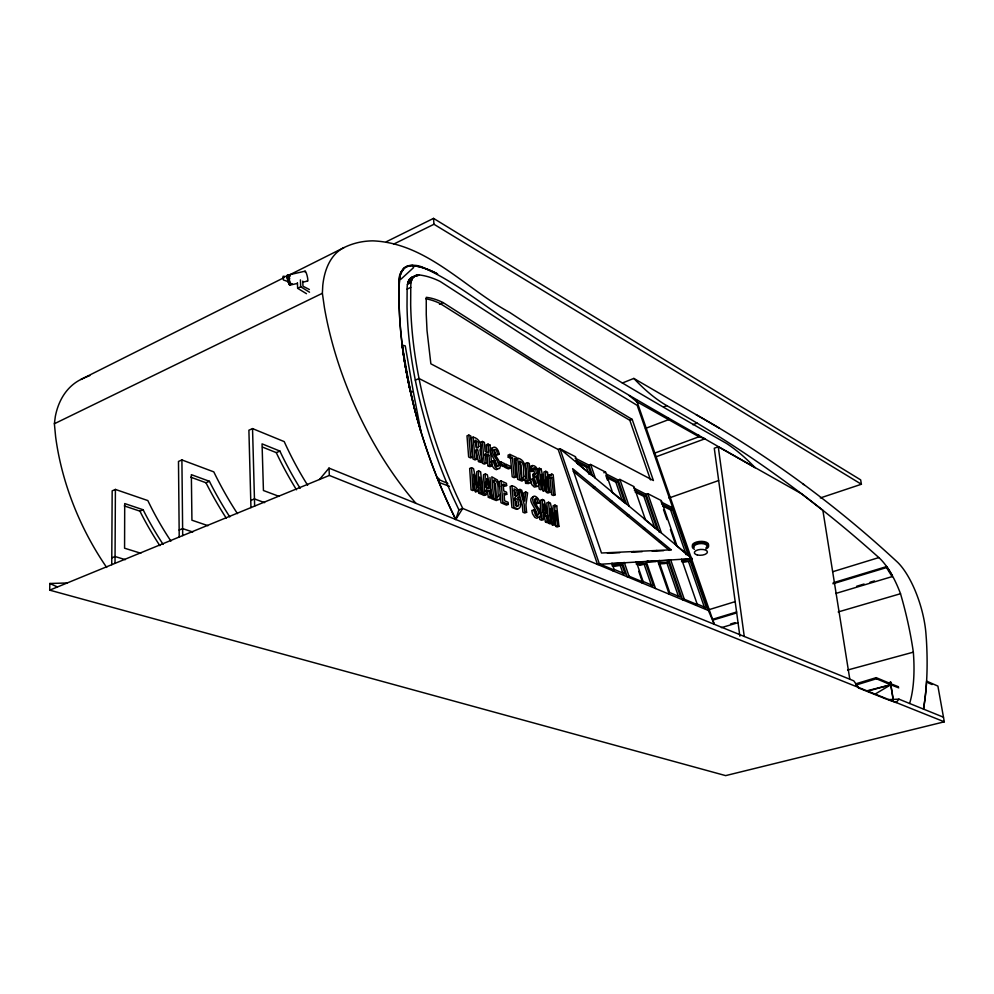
<?xml version="1.0" encoding="UTF-8"?>
<svg xmlns="http://www.w3.org/2000/svg" width="994" height="994" viewBox="0 0 994 994"><rect width="100%" height="100%" fill="white"/><g stroke="black" fill="none" stroke-linecap="round" stroke-linejoin="round"><path stroke-width="1.49" d="M655.854 456.88L705.131 438.727L698.981 436.751L636.582 401.588L636.371 399.799L714.288 624.294L708.399 610.49L637.216 405.39L548.601 351.603L440.23 281.513A127.679 69.071 66.9 0 0 420.996 275.189C415.939 273.412 411.367 277.823 411.031 282.694A32.491 17.122 65 0 0 410.771 286.806L410.671 304.723A276.518 134.749 68.7 0 0 456.47 495.136L462.707 508.431L455.786 519.502A285.154 139.732 68.7 0 1 421.058 432.228L414.722 409.851L405.179 365.643A285.154 139.732 68.7 0 1 399.265 283.874C396.693 267.398 411.827 260.962 424.86 268.368C461.688 285.166 492.515 313.272 527.802 333.127C601.631 381.249 678.89 423.668 755.142 467.714A239.057 106.78 73.5 0 0 726.49 443.423C653.12 401.7 580.247 359.058 509.81 312.501C464.906 288.26 426.911 243.058 372.949 240.859A204.491 114.061 67.4 0 0 343.974 247.605L287.191 276.059M111.738 564.704L112.173 490.862L115.403 489.433L147.833 500.566A209.858 132.028 65 0 0 170.931 541.096M115.018 563.362L115.403 489.433M415.43 275.549L409.603 279.041L407.403 284.421A32.442 17.159 65 0 0 407.13 288.521L407.018 306.425A276.158 135.085 68.7 0 0 452.68 496.578L458.905 509.847L455.786 519.502A287.067 140.527 68.7 0 1 399.265 283.874A44.37 23.458 65 0 1 399.725 277.115L401.39 271.834L404.16 268.045M496.602 466.385L495.994 462.918L490.589 452.742M696.036 414.597C768.847 455.687 836.6 505.611 897.831 562.505A56.559 20.688 72.9 0 1 925.973 634.048L926.383 639.564A261.497 104.73 71.6 0 1 923.463 709.095A297.305 120.535 71.3 0 0 926.594 681.139L937.901 686.084L944.3 721.818L725.645 775.618L49.7 590.15L49.837 583.49L67.182 582.981M539.928 516.52L539.792 519.489L541.531 520.247L543.37 519.576L543.507 514.668L546.203 515.836L547.296 521.278L549.023 522.036L544.277 500.293L542.5 499.51L540.674 500.181L540.065 513.55M542.5 499.51L541.631 518.831L543.37 519.576M552.676 516.607L553.173 505.76L554.987 505.101L556.739 505.884L558.963 526.335L557.137 526.982L555.683 526.348L555.211 521.9M554.987 505.101L554.292 520.595L550.39 503.039L548.601 502.243L546.787 502.902L548.489 523.242L549.98 523.888L551.807 523.229L550.527 508.443L554.143 524.248L555.174 524.695L555.932 510.841L557.51 525.702L558.963 526.335M415.952 503.362A230.571 120.498 66.4 0 1 324.429 307.618L322.379 293.28L322.764 285.589A95.635 53.005 64.9 0 1 343.974 247.605M545.781 471.293L545.023 486.563L541.158 469.118L539.369 468.273L537.555 468.957L539.208 489.085L540.711 489.756L542.525 489.085L541.283 474.449L544.874 490.154L545.905 490.626L546.7 476.983L548.253 491.695L549.719 492.365L547.532 472.113L545.781 471.293L543.966 471.964L543.358 484.19M485.979 494.763L486.24 489.669L489.16 490.949L490.266 496.615L492.154 497.435L487.346 474.809L485.42 473.952L483.556 474.672L482.214 494.652L484.103 495.472L485.979 494.763L484.09 493.943L485.42 473.952M399.265 283.874L400.371 274.456L403.837 268.343M475.952 483.457L476.834 471.665L478.698 470.945L480.661 471.827L482.662 493.322L480.785 494.03L479.145 493.322L478.636 487.644M478.698 470.945L477.505 487.159L473.542 468.634L471.541 467.739L469.665 468.472L471.069 489.843L472.746 490.564L474.623 489.843L473.554 474.3L477.244 490.986L478.4 491.483L479.617 476.983L481.021 492.614L482.662 493.322M496.453 497.398L495.472 483.966L493.21 481.084M518.533 491.583L522.272 504.853L522.931 512.221L524.745 513.003L526.596 512.32L525.925 504.964L527.615 492.838L525.851 492.055L524.708 501.15L521.726 490.204L519.961 489.421L518.122 490.104M523.254 498.802L524.012 492.738L525.851 492.055M106.669 567.45A207.286 136.973 64.4 0 1 55.627 436.764L54.384 423.742L55.304 416.61A85.484 59.441 61.9 0 1 80.849 379.484L284.421 277.45M476.909 447.872L476.312 443.026L474.411 441.336M535.269 484.389C536.611 480.338 532.809 477.965 532.722 474.436L535.555 474.014L536.263 472.933L535.716 469.243L534.449 467.863C531.827 467.304 534.797 472.225 531.455 471.529L529.715 470.709L529.752 467.428L530.672 466.161L532.436 466.385M835.706 593.48L892.103 576.619L892.289 575.588A65.902 24.726 72.9 0 0 886.648 566.568L833.196 582.757M892.103 576.619L886.474 567.586L886.648 566.568M516.607 506.605L516.358 501.523L514.122 498.814M526.919 481.431L528.957 479.953L527.454 462.67L525.64 463.366L527.131 480.636L526.919 481.431L525.404 481.295L525.59 483.345L528.696 483.581M532.722 474.436L533.741 474.71L534.449 473.629L533.902 469.938L532.635 468.559M536.723 515.613C538.475 510.108 525.167 499.199 533.579 496.838M523.975 479.245L522.036 481.096L517.675 479.294L515.849 458.768M515.526 496.528L515.551 492.776L514.283 490.638M521.875 478.648L521.117 465.068L518.943 462.247M498.205 468.46L496.391 469.702L494.341 468.721L492.589 466.472L491.222 461.626L494.751 461.005L495.907 465.229L498.218 466.31C499.473 459.563 490.253 454.979 492.49 447.909C495.745 444.865 499.224 451.276 499.1 454.283L495.658 454.892L495.012 452.046A2.51 1.342 68.5 0 0 493.471 450.232M898.949 699.155L896.166 702.534L887.741 699.652L898.949 699.155L943.48 717.208M319.496 479.481L329.002 468.112L853.771 680.84L858.505 687.45M551.894 474.163L547.632 475.766L547.831 477.766L551.807 477.431L553.422 494.055L555.124 494.826L553.173 474.772L551.894 474.163L548.924 475.704M536.71 486.6L534.337 487.085L531.765 484.575L530.535 479.68L532.362 478.996C534.747 478.723 535.008 487.097 537.195 483.022C537.605 480.736 536.139 474.573 533.095 477.17M518.16 508.593L516.458 509.326L511.935 507.474L510.108 486.526L511.947 485.83C517.191 486.65 520.819 492.577 518.694 497.41L517.663 497.621L518.446 498.342A4.237 2.249 69.6 0 1 519.986 501.274C522.26 505.896 519.017 512.009 513.786 506.791L511.947 485.83M497.969 499.733L496.304 500.541L491.732 498.752L489.98 477.542M538.065 517.725L536.772 518.272L534.822 517.389L532.535 513.811L531.79 510.456L535.219 509.823C534.337 511.91 538.599 517.998 538.76 513.302C538.089 508.182 532.921 504.803 532.709 499.51C532.051 492.117 540.45 498.603 539.245 502.952L535.903 503.585L535.257 500.777A2.46 1.292 69.8 0 0 534.399 499.448M405.018 267.336L408.435 265.746L412.386 265.535A135.109 73.295 66.8 0 1 437.633 273.984A139.533 75.792 66.9 0 0 412.386 265.535L413.603 267.585L400.955 279.19L399.725 277.115A34.144 18.103 64.8 0 1 412.448 265.535M874.857 694.247L890.798 684.767L898.75 687.873M386.355 241.728L433.533 218.382L860.667 479.878L861.4 484.252L820.348 497.944M297.43 282.781L297.641 288.297L300.697 286.794L309.532 292.211M393.661 244.114L433.968 224.271L861.4 484.252M54.384 423.742L322.379 293.28M411.019 277.736L417.207 274.99M410.273 278.332L413.889 276.605M409.603 279.041L413.231 277.314M415.753 276.046L418.163 274.903M408.981 279.923L412.659 278.109M416.846 276.096L419.244 274.953M408.546 280.706L412.175 278.979M408.459 280.892L412.075 279.177M408.112 281.724L411.74 279.997M408.025 281.936L411.653 280.209M407.428 284.272L411.056 282.544M407.142 289.117L410.771 287.403M439.472 304.301L443.138 302.611L533.057 360.027L632.184 419.393L653.406 480.524L430.862 363.816L427.022 330.592L426.252 314.452L426.252 297.343L426.948 297.417A103.612 56.012 66.9 0 1 442.554 302.313L443.138 302.611M237.454 513.649A228.496 135.196 65.5 0 1 213.797 471.877L181.902 459.936L178.485 461.452L179.218 537.021M307.631 485.209A206.566 116.546 66 0 1 284.222 441.609L252.538 428.6L248.898 430.216L250.948 507.599M415.318 380.13L419.033 378.515L558.206 449.474L597.518 564.43L692.296 558.628L559.982 448.791L558.206 449.474M124.312 505.921L139.943 511.152L143.161 509.773L144.478 512.432A220.643 138.887 65 0 0 163.103 544.352M190.699 477.17L205.982 482.761L209.399 481.295L210.803 484.09A239.591 141.844 65.5 0 0 229.788 516.905M262.54 447.114L276.282 452.63L279.91 451.077L281.178 453.798A218.084 123.119 66 0 0 300.138 488.302M111.775 557.882L115.055 556.528L125.319 559.659M179.144 530.051L182.623 528.609L192.774 531.989M250.761 500.454L254.464 498.926L264.628 502.653M49.7 590.15L329.337 475.443L944.3 721.818M468.857 435.086L466.994 435.844L468.646 457.004L470.647 457.923L472.523 457.178L470.845 436.031L468.857 435.086L470.522 456.271L472.523 457.178M473.194 437.136L471.342 437.882L473.007 458.992L475.033 459.911L476.896 459.178L476.101 449.251L477.667 449.984L480.363 460.756L482.289 461.638L479.94 449.996C482.836 445.014 478.71 438.192 473.194 437.136L474.871 458.259L476.896 459.178M622.319 383.025L633.824 378.428L719.035 427.967M488.042 444.119L488.787 453.14L485.134 451.438L484.401 442.405L482.401 441.473L480.562 442.206L482.264 463.192L484.264 464.099L486.116 463.378L485.308 453.537L488.961 455.227L489.781 465.043L491.757 465.95L490.017 445.051L488.042 444.119L486.203 444.852L486.824 452.369M411.814 277.264L414.56 276.618M477.667 449.984L475.815 450.717L478.499 461.489L480.437 462.359L482.289 461.638M488.178 445.784L490.017 445.051M484.674 454.83L487.11 455.96L488.961 455.227M478.499 461.489L480.363 460.756M495.658 454.892L499.1 454.283M509.91 454.407L508.083 455.128L508.269 457.252L510.581 458.333L512.419 457.625L514.047 476.114L515.961 476.983L514.32 458.52L516.557 459.563L516.371 457.451L509.91 454.407L510.096 456.544L512.419 457.625M494.751 461.005L491.222 461.626M508.269 457.252L510.096 456.544M487.11 455.96L487.917 465.764L489.781 465.043M499.212 462.719L501.051 462.011L504.877 463.776L505.064 465.851L503.225 466.559L499.386 464.794M491.757 465.95L489.905 466.671L487.917 465.764M514.73 460.272L516.557 459.563M506.244 464.409L504.405 465.117L504.592 467.192L508.394 468.932L510.233 468.224L510.046 466.161L506.244 464.409L506.431 466.484L510.233 468.224M663.967 406.782L666.85 405.664C742.99 448.033 813.987 499.435 878.845 557.584A58.41 21.856 72.8 0 1 900.514 593.716A180.399 71.804 72.8 0 1 913.337 652.163A132.103 51.191 72.7 0 1 909.609 703.479M425.929 298.821A103.513 56.099 66.9 0 1 440.031 303.468L563.958 381.472L629.836 420.3L632.184 419.393M501.026 480.934L499.174 481.643L500.964 502.74L506.431 505.101L508.294 504.405L508.108 502.293L504.604 500.777L503.946 493.024L506.754 494.267L506.58 492.192L503.759 490.949L503.163 483.991L506.629 485.532L506.443 483.357L501.026 480.934L502.827 502.045L508.294 504.405M533.405 469.118L535.207 468.422M529.715 470.709L531.529 470.025L533.269 470.833M473.691 484.115L475.368 491.695L477.244 490.986M515.961 476.983L514.122 477.679L512.208 476.809L510.581 458.333M478.4 491.483L475.368 491.695M645.466 428.426L668.614 419.642L668.39 417.89M541.158 469.118L539.357 469.802L537.555 468.957M479.145 493.322L481.021 492.614M485.345 490.8L487.296 491.657L489.16 490.949M534.225 474.411L536.039 473.728M506.629 485.532L504.778 486.24L502.467 485.209M525.404 481.295L528.746 480.748M487.296 491.657L488.389 497.311L490.266 496.615M458.905 509.847L462.707 508.431L708.399 610.49M492.154 497.435L490.278 498.131L488.389 497.311M547.831 477.766L551.807 477.431M504.902 494.962L506.754 494.267M692.818 424.711L697.167 423.084M575.104 458.097L588.883 465.117L590.635 464.459L605.582 472.1L612.553 492.428M576.893 462.434L586.535 467.329L588.299 466.671L591.119 474.908L576.806 463.03M575.65 473.281L577.415 472.622M541.096 482.264L543.059 490.825L544.874 490.154M545.905 490.626L543.059 490.825M545.669 485.01L546.439 492.365L548.253 491.695M653.915 453.413L698.981 436.751L698.757 435.037M549.719 492.365L547.905 493.036L546.439 492.365M603.83 472.746L605.582 472.1M555.124 494.826L553.323 495.497L551.62 494.726L550.005 478.102M535.903 503.585L539.245 502.952M593.194 487.706L594.959 487.06M533.38 510.494L535.219 509.823M606.439 474.063L618.144 480.04L619.883 479.406L633.998 486.625L645.429 519.725M606.775 477.592L615.87 482.202L617.597 481.581L624.99 503.026L611.459 491.794M849.808 679.237L822.87 510.332L801.773 493.919L718.252 446.791L714.276 448.244L739.871 636.148M554.925 506.542L556.739 505.884M543.929 514.333L545.756 513.674L543.78 503.946L543.556 512.718L545.756 513.674M546.203 515.836L544.364 516.495L545.457 521.937L547.197 522.682L549.023 522.036M545.457 521.937L547.296 521.278M610.478 501.933L612.229 501.299M551.335 520.595L552.316 524.894L554.143 524.248M555.174 524.695L552.316 524.894M555.683 526.348L557.51 525.702M633.65 487.942L646.088 494.291L647.802 493.67L661.283 500.566L677.013 545.942M635.079 491.955L643.876 496.416L645.591 495.807L657.382 529.901L644.298 519.054M668.937 498.031L718.612 480.562M627.102 515.6L628.842 514.979M662.538 505.884L670.639 509.984L672.329 509.4L688.37 555.634L675.858 545.234L670.428 529.566M643.491 529.069L645.218 528.473M607.433 553.26L609.223 552.652M659.519 542.252L661.246 541.68M633.625 551.533L631.861 552.13L642.149 551.658M655.096 551.061L656.835 550.477M613.112 566.17L622.107 565.151L625.139 573.985L614.454 569.525M612.553 570.68L614.342 570.084L611.956 563.113M648.038 561.101L646.286 561.685L655.531 588.535M638.72 571.289L642.062 581.043L653.53 585.826L645.926 563.76L639.676 565.077M659.494 560.467L657.755 561.038L669.211 594.213M667.222 560.976L670.677 559.833L684.294 599.22L697.353 604.65L681.611 559.224M659.258 563.449L668.627 562.43L680.629 597.121L669.683 592.561L659.469 562.964L668.627 562.43M636.322 561.759L643.317 582.149L629.003 576.185L627.214 576.768L622.505 563.026L611.708 563.635M692.296 558.628L682.766 560.094M682.754 562.057L690.296 561.163L706.523 607.918L696.061 603.557M641.54 582.72L643.317 582.149M684.294 599.22L682.567 599.755L668.95 560.405L636.023 562.256M695.626 605.184L697.353 604.65M855.772 685.114L876.397 678.753L890.798 684.767L893.121 699.739M708.734 609.757L735.361 601.581M832.984 571.649L878.845 557.584M712.897 619.2L736.666 611.993M712.611 620.194L736.392 613M832.972 583.776L886.474 567.586M855.573 683.884L876.211 677.659L890.624 683.686M730.59 623.983L735.038 622.654M856.679 586.249L864.097 584.025M870.036 582.248L874.484 580.918M721.408 627.649L737.734 622.766M838.178 611.956L900.514 593.716M866.905 691.352L890.798 684.767L866.843 690.842M847.596 670.031L913.337 652.163M888.064 683.189L891.046 682.381L891.307 683.947L898.464 686.755M887.369 682.915L891.046 682.381M289.788 285.166A5.107 0.795 75.7 0 0 288.62 277.637A5.107 0.795 75.7 0 0 287.241 277.823A5.107 0.795 75.7 0 0 289.788 285.166L297.206 283.452M303.145 282.085L307.593 281.053M287.303 275.251L305.121 271.163M612.006 565.735L622.107 565.151M636.334 564.319L645.926 563.76M681.549 561.672L690.296 561.163M637.316 564.741L644.174 564.331L651.766 586.385M659.059 563.921L665.172 563.561M681.424 559.709L690.594 559.187M613.012 564.058L620.728 563.623L624.282 562.43L629.003 576.185M635.725 562.766L640.124 562.517M647.405 562.095L656.015 561.61M608.974 553.186L619.784 552.689M652.226 551.185L663.52 550.676M492.577 447.747L490.651 448.642L490.39 451.264M288.223 276.618L283.476 276.32A5.119 0.783 75.7 0 0 283.414 279.985L288.111 281.6M410.273 391.201L402.172 345.017A284.756 139.545 68.7 0 0 410.273 391.201L413.367 391.996L421.058 432.228A294.087 143.509 68.8 0 1 411.23 395.388L409.59 388.07A294.087 143.509 68.8 0 1 402.172 345.017L405.266 345.924L413.367 391.996M140.8 553.248L124.573 548.203L124.71 503.56L143.161 509.773M208.007 525.689L191.929 520.21L191.345 474.66L209.399 481.295M279.041 496.366L263.435 490.514L262.056 443.871L279.91 451.077M858.307 687.873L886.337 699.093M614.342 570.084L599.332 563.822L559.982 448.791L575.489 456.718L577.862 463.639M449.425 486.314L439.162 482.525L437.397 477.952A2.46 1.392 68.4 0 1 439.559 479.916L447.834 483.469M474.623 489.843L472.958 489.123L471.541 467.739M526.596 512.32L524.782 511.537L524.111 504.169L519.961 489.421M551.807 523.229L550.328 522.596L548.601 502.243M928.297 682.915L932.049 684.543M486.116 463.378L484.115 462.471L482.401 441.473M542.525 489.085L541.034 488.402L539.369 468.273M49.837 583.49L57.453 586.969M505.064 465.851L501.224 464.086L501.051 462.011M550.092 474.834L551.372 475.443M527.454 462.67L529.293 463.527L530.523 482.898L527.416 482.662L527.23 480.611M575.899 460.371L588.299 466.671M617.597 481.581L605.918 475.641L607.433 480.04M634.296 490.067L645.591 495.807M661.532 503.908L672.329 509.4M660.911 501.846L672.789 507.897M309.382 289.515L302.971 286.21L302.76 281.103M802.978 483.879L804.332 484.898M297.641 288.297L306.487 293.702M629.214 395.575L636.582 401.588M573.252 471.305L669.409 550.403M205.982 482.761L207.386 485.544A239.268 142.067 65.4 0 0 226.359 518.309M139.943 511.152L141.26 513.811A220.357 139.073 65 0 0 159.872 545.669M276.282 452.63L277.562 455.351A217.785 123.343 66 0 0 296.498 489.793M670.639 509.984L686.171 554.739M688.594 561.722L704.808 608.44M663.507 509.611L666.962 519.589M629.836 420.3L650.523 479.928M647.802 493.67L661.395 532.983M646.088 494.291L659.171 532.113M643.876 496.416L654.673 527.652M666.899 563.002L678.393 596.226M619.883 479.406L629.103 506.17M618.144 480.04L626.394 503.97M615.87 482.202L622.269 500.79M590.635 464.459L595.331 478.139M588.883 465.117L592.635 476.051M586.535 467.329L588.895 474.188M620.331 565.735L623.362 574.569M543.084 510.171L543.643 512.954M485.432 482.177L486.575 487.967M537.729 502.914L537.083 500.106A2.46 1.292 69.8 0 0 535.604 498.367C530.808 502.728 545.01 511.388 539.332 517.489L535.729 515.762L533.629 509.785M497.497 454.171L496.851 451.326A2.522 1.342 68.5 0 0 495.31 449.512L494.217 449.561C493.061 456.271 503.063 461.402 499.622 468.497L497.323 468.708L495.223 467.006L493.061 460.905M537.17 502.318L537.419 503.623M890.351 682.12L893.333 699.788M876.211 677.659L876.397 678.753M718.252 446.791L744.257 636.446M499.647 486.501L497.46 480.04L491.831 476.822L493.596 498.056L499.15 499.696L500.218 497.895L500.305 494.267M549.446 475.082L549.632 477.095M534.548 473.753L534.797 476.437M531.529 470.025L531.579 466.733L532.486 465.465C537.095 465.403 539.27 472.287 537.22 475.741L536.499 475.952C538.847 478.661 539.928 483.432 537.99 486.538L534.3 484.948L532.362 478.996M433.533 218.382L433.968 224.271M329.002 468.112L329.337 475.443M300.412 279.886L300.697 286.794M252.538 428.6L254.65 506.083M181.902 459.936L182.697 535.592M692.259 545.308A8.176 3.665 -3.6 0 1 701.851 541.37A8.176 3.665 -3.6 0 1 708.188 545.793M693.178 547.122A8.176 3.665 -3.6 0 1 692.445 546.253M694.483 549.297A8.188 3.665 -3.6 0 1 694.992 544.078A8.188 3.665 -3.6 0 1 706.548 543.743A8.188 3.665 -3.6 0 1 706.001 548.949M694.123 547.47A6.548 2.932 -3.6 0 1 701.652 543.569A6.548 2.932 -3.6 0 1 706.001 547.831M666.85 405.664A174.807 74.016 67 0 1 633.824 378.428M80.849 379.484A182.759 128.151 65.6 0 1 89.82 375.62M304.872 271.896A5.094 0.845 75.9 0 1 307.022 275.338A5.094 0.845 75.9 0 1 307.332 280.917M292.199 283.775A4.423 0.696 75.8 0 1 291.851 283.824M289.701 275.997A4.423 0.696 75.8 0 1 289.763 275.537M290.124 275.475A4.423 0.696 75.8 0 1 290.397 275.885M290.608 282.992A4.423 0.683 75.8 0 1 289.751 283.377A4.423 0.683 75.8 0 1 288.185 277.649A4.423 0.683 75.8 0 1 288.769 276.257M289.416 277.786A4.423 0.683 75.8 0 1 289.739 278.817M486.737 478.574L486.327 487.644L488.725 488.7L486.737 478.574M517.625 494.453L517.017 496.13L514.643 495.397L514.06 488.849L516.681 490.464L517.625 494.453M524.062 476.412L523.167 478.139L521.216 477.406L519.75 461.067C525.602 463.39 522.757 471.628 524.062 476.412M525.938 477.008L524.795 480.276L519.514 478.599L517.675 458.06C526.348 459.973 525.54 470.249 525.938 477.008M498.404 495.708L497.447 497.522L495.41 496.789L494.006 479.903C500.131 482.177 497.099 490.8 498.404 495.708M478.872 446.318L478.064 447.834L475.94 447.151L475.38 440.18L478.164 442.293L478.872 446.318M518.682 504.853L517.886 506.319L515.538 505.524L514.842 497.621L517.849 499.92L518.682 504.853M411.342 281.227L407.714 282.942L411.33 281.29M671.136 549.831L601.482 552.999L572.631 468.671L671.136 549.831M697.328 554.975A6.56 2.92 -3.5 0 0 707.417 552.167A6.56 2.92 -3.5 0 0 697.887 549.893A6.56 2.92 -3.5 0 0 697.328 554.975M287.415 278.146A4.423 0.683 75.7 0 0 289.627 284.508A4.423 0.683 75.7 0 0 288.608 277.985A4.423 0.683 75.7 0 0 287.415 278.146"/></g></svg>
